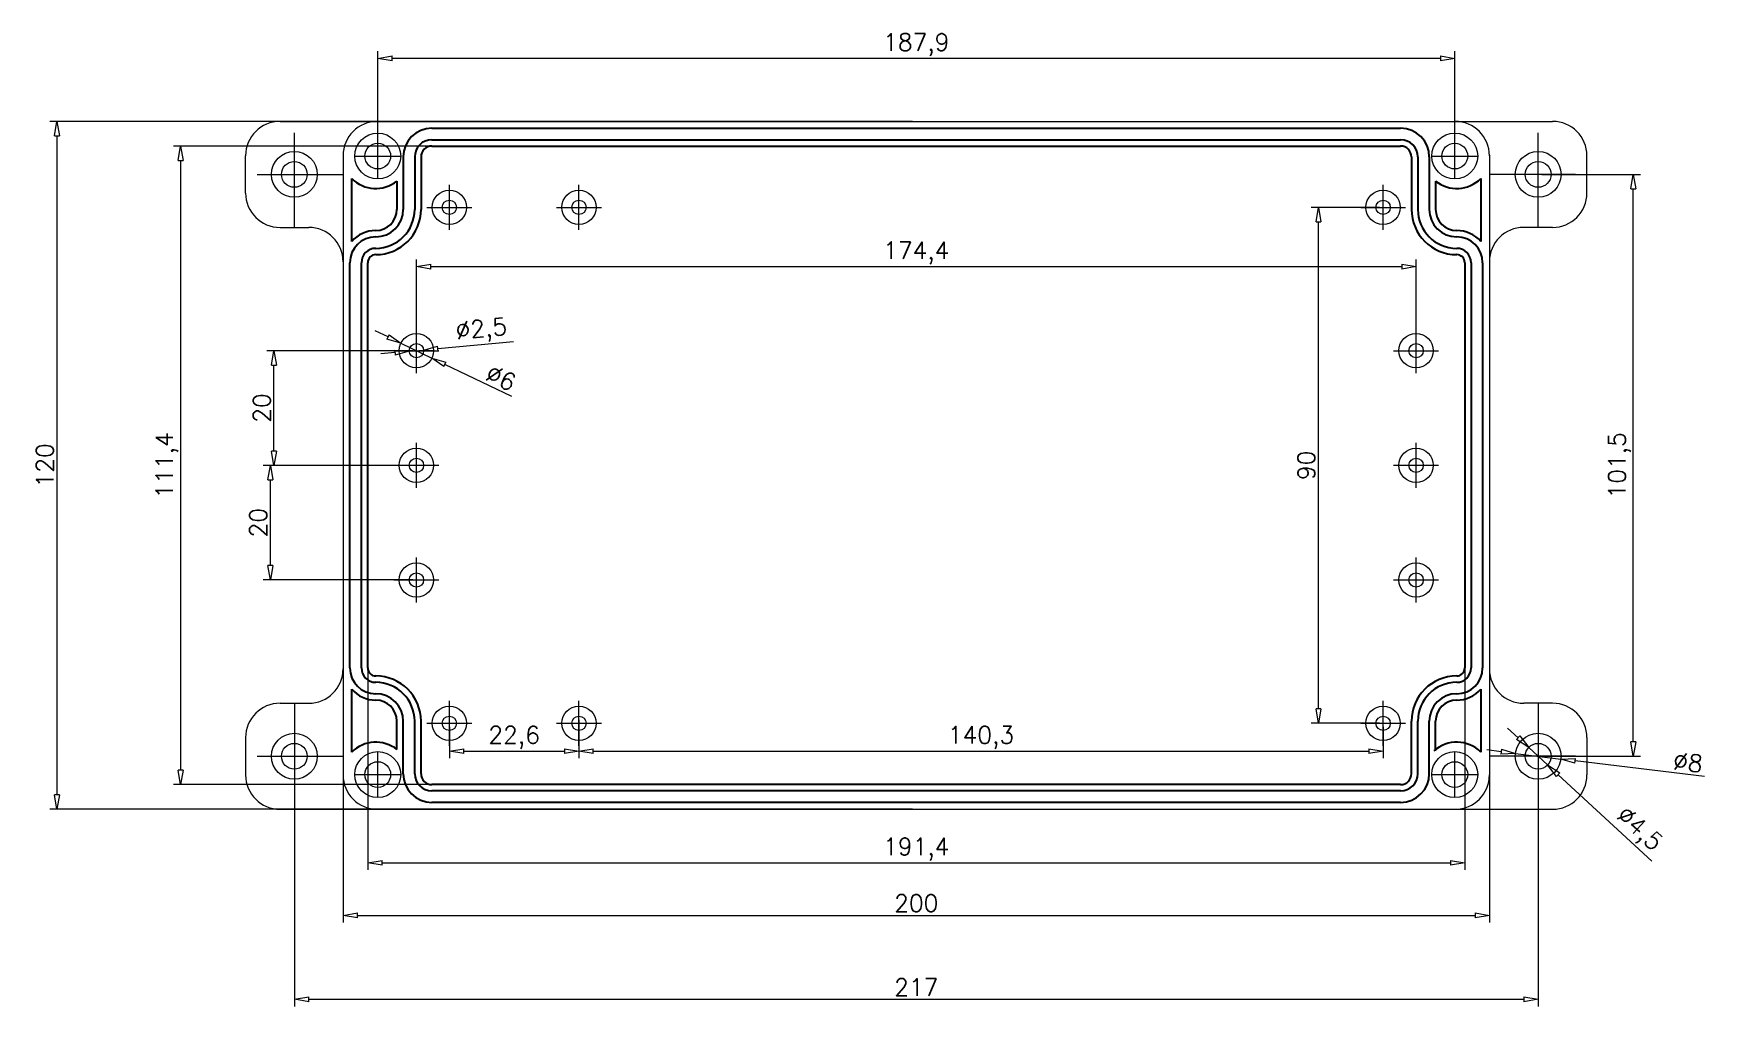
# Model space of a CAD drawing. Header units: millimetres. Extents: x 7705 to 7997, y -940 to -770.
import ezdxf

# ---------------------------------------------------------------- set-up
doc = ezdxf.new("R2010")
doc.units = ezdxf.units.MM
doc.header["$LTSCALE"] = 0.3
doc.layers.get('0').update_dxf_attribs({"lineweight": 30})
doc.layers.add('D', color=3, linetype='Continuous', lineweight=15)
doc.styles.get("Standard").update_dxf_attribs({"font": 'txt.shx'})
doc.dimstyles.new('ISO-25', dxfattribs={"dimtxt": 3, "dimasz": 2.5, "dimexe": 1.25, "dimexo": 0.625, "dimtad": 1, "dimdec": 6, "dimtxsty": 'Standard', "dimblk": 'CLOSEDBLANK', "dimcen": 2.5, "dimazin": 0, "dimtfac": 1, "dimtdec": 6, "dimtmove": 0, "dimatfit": 3, "dimfxl": 1, "dimlwd": 15, "dimlwe": 15, "dimarcsym": 0})

# ---------------------------------------------------------------- blocks, each defined once
blk = doc.blocks.new('_ClosedBlank')
at = {"color": 0, "linetype": 'ByBlock', "lineweight": -2}
for p, q in [((-1, 0.17), (0, 0)), ((-1, 0.17), (-1, -0.17)), ((0, 0), (-1, -0.17))]:
    blk.add_line(p, q, dxfattribs=at)
blk = doc.blocks.new('*D14')
at = {"layer": 'D', "color": 0, "linetype": 'ByBlock', "lineweight": 15, "ltscale": 0.3, "transparency": 16777216}
for p, q in [((7858.73, -785.65), (7708.19, -785.65)), ((7709.44, -788.15), (7709.44, -903.15)), ((7858.73, -905.65), (7708.19, -905.65))]:
    blk.add_line(p, q, dxfattribs=at)
at = {"layer": 'Defpoints', "color": 0, "linetype": 'ByBlock', "ltscale": 0.3, "transparency": 16777216}
for p in [(7859.36, -785.65), (7709.44, -905.65), (7859.36, -905.65)]:
    blk.add_point(p, dxfattribs=at)
at = {"layer": 'D', "color": 0, "linetype": 'ByBlock', "lineweight": 15, "ltscale": 0.3, "transparency": 16777216, "xscale": 2.5, "yscale": 2.5, "zscale": 2.5}
for p, rotation in [((7709.44, -785.65), 90), ((7709.44, -905.65), 270)]:
    blk.add_blockref('_ClosedBlank', p, dxfattribs=dict(at, rotation=rotation))
at = {"layer": 'D', "color": 0, "linetype": 'ByBlock', "ltscale": 0.3, "transparency": 16777216, "insert": (7707.32, -845.65), "char_height": 3, "attachment_point": 5, "rotation": 90}
blk.add_mtext('120', dxfattribs=at)
blk = doc.blocks.new('*D15')
at = {"layer": 'D', "color": 0, "linetype": 'ByBlock', "lineweight": 15, "ltscale": 0.3, "transparency": 16777216}
for p, q in [((7759.36, -846.27), (7759.36, -925.4)), ((7959.36, -846.27), (7959.36, -925.4)), ((7761.86, -924.15), (7956.86, -924.15))]:
    blk.add_line(p, q, dxfattribs=at)
at = {"layer": 'Defpoints', "color": 0, "linetype": 'ByBlock', "ltscale": 0.3, "transparency": 16777216}
for p in [(7759.36, -845.65), (7959.36, -845.65), (7959.36, -924.15)]:
    blk.add_point(p, dxfattribs=at)
at = {"layer": 'D', "color": 0, "linetype": 'ByBlock', "lineweight": 15, "ltscale": 0.3, "transparency": 16777216, "xscale": 2.5, "yscale": 2.5, "zscale": 2.5, "rotation": 180}
blk.add_blockref('_ClosedBlank', (7759.36, -924.15), dxfattribs=at)
at = {"layer": 'D', "color": 0, "linetype": 'ByBlock', "lineweight": 15, "ltscale": 0.3, "transparency": 16777216, "xscale": 2.5, "yscale": 2.5, "zscale": 2.5}
blk.add_blockref('_ClosedBlank', (7959.36, -924.15), dxfattribs=at)
at = {"layer": 'D', "color": 0, "linetype": 'ByBlock', "ltscale": 0.3, "transparency": 16777216, "insert": (7859.36, -922.03), "char_height": 3, "attachment_point": 5}
blk.add_mtext('200', dxfattribs=at)
blk = doc.blocks.new('*D16')
at = {"layer": 'D', "color": 0, "linetype": 'ByBlock', "lineweight": 15, "ltscale": 0.3, "transparency": 16777216}
for p, q in [((7858.73, -789.95), (7729.77, -789.95)), ((7731.02, -792.45), (7731.02, -898.85)), ((7858.73, -901.35), (7729.77, -901.35))]:
    blk.add_line(p, q, dxfattribs=at)
at = {"layer": 'Defpoints', "color": 0, "linetype": 'ByBlock', "ltscale": 0.3, "transparency": 16777216}
for p in [(7859.36, -789.95), (7731.02, -901.35), (7859.36, -901.35)]:
    blk.add_point(p, dxfattribs=at)
at = {"layer": 'D', "color": 0, "linetype": 'ByBlock', "lineweight": 15, "ltscale": 0.3, "transparency": 16777216, "xscale": 2.5, "yscale": 2.5, "zscale": 2.5}
for p, rotation in [((7731.02, -789.95), 90), ((7731.02, -901.35), 270)]:
    blk.add_blockref('_ClosedBlank', p, dxfattribs=dict(at, rotation=rotation))
at = {"layer": 'D', "color": 0, "linetype": 'ByBlock', "ltscale": 0.3, "transparency": 16777216, "insert": (7728.64, -845.65), "char_height": 3, "attachment_point": 5, "rotation": 90}
blk.add_mtext('111,4', dxfattribs=at)
blk = doc.blocks.new('*D17')
at = {"layer": 'D', "color": 0, "linetype": 'ByBlock', "lineweight": 15, "ltscale": 0.3, "transparency": 16777216}
for p, q in [((7763.66, -846.27), (7763.66, -916.23)), ((7955.06, -846.27), (7955.06, -916.23)), ((7766.16, -914.98), (7952.56, -914.98))]:
    blk.add_line(p, q, dxfattribs=at)
at = {"layer": 'Defpoints', "color": 0, "linetype": 'ByBlock', "ltscale": 0.3, "transparency": 16777216}
for p in [(7763.66, -845.65), (7955.06, -845.65), (7955.06, -914.98)]:
    blk.add_point(p, dxfattribs=at)
at = {"layer": 'D', "color": 0, "linetype": 'ByBlock', "lineweight": 15, "ltscale": 0.3, "transparency": 16777216, "xscale": 2.5, "yscale": 2.5, "zscale": 2.5, "rotation": 180}
blk.add_blockref('_ClosedBlank', (7763.66, -914.98), dxfattribs=at)
at = {"layer": 'D', "color": 0, "linetype": 'ByBlock', "lineweight": 15, "ltscale": 0.3, "transparency": 16777216, "xscale": 2.5, "yscale": 2.5, "zscale": 2.5}
blk.add_blockref('_ClosedBlank', (7955.06, -914.98), dxfattribs=at)
at = {"layer": 'D', "color": 0, "linetype": 'ByBlock', "ltscale": 0.3, "transparency": 16777216, "insert": (7859.36, -912.6), "char_height": 3, "attachment_point": 5}
blk.add_mtext('191,4', dxfattribs=at)
blk = doc.blocks.new('*D18')
at = {"layer": 'D', "color": 0, "linetype": 'ByBlock', "lineweight": 15, "ltscale": 0.3, "transparency": 16777216}
for p, q in [((7771.53, -845.65), (7745.43, -845.65)), ((7746.68, -863.15), (7746.68, -848.15)), ((7771.53, -865.65), (7745.43, -865.65))]:
    blk.add_line(p, q, dxfattribs=at)
at = {"layer": 'Defpoints', "color": 0, "linetype": 'ByBlock', "ltscale": 0.3, "transparency": 16777216}
for p in [(7746.68, -845.65), (7772.16, -845.65), (7772.16, -865.65)]:
    blk.add_point(p, dxfattribs=at)
at = {"layer": 'D', "color": 0, "linetype": 'ByBlock', "lineweight": 15, "ltscale": 0.3, "transparency": 16777216, "xscale": 2.5, "yscale": 2.5, "zscale": 2.5}
for p, rotation in [((7746.68, -845.65), 90), ((7746.68, -865.65), 270)]:
    blk.add_blockref('_ClosedBlank', p, dxfattribs=dict(at, rotation=rotation))
at = {"layer": 'D', "color": 0, "linetype": 'ByBlock', "ltscale": 0.3, "transparency": 16777216, "insert": (7744.56, -855.65), "char_height": 3, "attachment_point": 5, "rotation": 90}
blk.add_mtext('20', dxfattribs=at)
blk = doc.blocks.new('*D19')
at = {"layer": 'D', "color": 0, "linetype": 'ByBlock', "lineweight": 15, "ltscale": 0.3, "transparency": 16777216}
for p, q in [((7771.53, -825.65), (7746.05, -825.65)), ((7747.3, -843.15), (7747.3, -828.15)), ((7771.53, -845.65), (7746.05, -845.65))]:
    blk.add_line(p, q, dxfattribs=at)
at = {"layer": 'Defpoints', "color": 0, "linetype": 'ByBlock', "ltscale": 0.3, "transparency": 16777216}
for p in [(7747.3, -825.65), (7772.16, -825.65), (7772.16, -845.65)]:
    blk.add_point(p, dxfattribs=at)
at = {"layer": 'D', "color": 0, "linetype": 'ByBlock', "lineweight": 15, "ltscale": 0.3, "transparency": 16777216, "xscale": 2.5, "yscale": 2.5, "zscale": 2.5}
for p, rotation in [((7747.3, -825.65), 90), ((7747.3, -845.65), 270)]:
    blk.add_blockref('_ClosedBlank', p, dxfattribs=dict(at, rotation=rotation))
at = {"layer": 'D', "color": 0, "linetype": 'ByBlock', "ltscale": 0.3, "transparency": 16777216, "insert": (7745.18, -835.65), "char_height": 3, "attachment_point": 5, "rotation": 90}
blk.add_mtext('20', dxfattribs=at)
blk = doc.blocks.new('*D20')
at = {"layer": 'D', "color": 0, "linetype": 'ByBlock', "lineweight": 15, "ltscale": 0.3, "transparency": 16777216}
for p, q in [((7800.51, -890.02), (7800.51, -896.76)), ((7777.91, -891.27), (7777.91, -896.76)), ((7780.41, -895.51), (7798.01, -895.51))]:
    blk.add_line(p, q, dxfattribs=at)
at = {"layer": 'Defpoints', "color": 0, "linetype": 'ByBlock', "ltscale": 0.3, "transparency": 16777216}
for p in [(7777.91, -890.65), (7800.51, -889.4), (7800.51, -895.51)]:
    blk.add_point(p, dxfattribs=at)
at = {"layer": 'D', "color": 0, "linetype": 'ByBlock', "lineweight": 15, "ltscale": 0.3, "transparency": 16777216, "xscale": 2.5, "yscale": 2.5, "zscale": 2.5, "rotation": 180}
blk.add_blockref('_ClosedBlank', (7777.91, -895.51), dxfattribs=at)
at = {"layer": 'D', "color": 0, "linetype": 'ByBlock', "lineweight": 15, "ltscale": 0.3, "transparency": 16777216, "xscale": 2.5, "yscale": 2.5, "zscale": 2.5}
blk.add_blockref('_ClosedBlank', (7800.51, -895.51), dxfattribs=at)
at = {"layer": 'D', "color": 0, "linetype": 'ByBlock', "ltscale": 0.3, "transparency": 16777216, "insert": (7789.21, -893.13), "char_height": 3, "attachment_point": 5}
blk.add_mtext('22,6', dxfattribs=at)
blk = doc.blocks.new('*D21')
at = {"layer": 'D', "color": 0, "linetype": 'ByBlock', "lineweight": 15, "ltscale": 0.3, "transparency": 16777216}
for p, q in [((7800.51, -891.27), (7800.51, -896.76)), ((7940.81, -891.27), (7940.81, -896.76)), ((7803.01, -895.51), (7938.31, -895.51))]:
    blk.add_line(p, q, dxfattribs=at)
at = {"layer": 'Defpoints', "color": 0, "linetype": 'ByBlock', "ltscale": 0.3, "transparency": 16777216}
for p in [(7800.51, -890.65), (7940.81, -890.65), (7940.81, -895.51)]:
    blk.add_point(p, dxfattribs=at)
at = {"layer": 'D', "color": 0, "linetype": 'ByBlock', "lineweight": 15, "ltscale": 0.3, "transparency": 16777216, "xscale": 2.5, "yscale": 2.5, "zscale": 2.5, "rotation": 180}
blk.add_blockref('_ClosedBlank', (7800.51, -895.51), dxfattribs=at)
at = {"layer": 'D', "color": 0, "linetype": 'ByBlock', "lineweight": 15, "ltscale": 0.3, "transparency": 16777216, "xscale": 2.5, "yscale": 2.5, "zscale": 2.5}
blk.add_blockref('_ClosedBlank', (7940.81, -895.51), dxfattribs=at)
at = {"layer": 'D', "color": 0, "linetype": 'ByBlock', "ltscale": 0.3, "transparency": 16777216, "insert": (7870.66, -893.13), "char_height": 3, "attachment_point": 5}
blk.add_mtext('140,3', dxfattribs=at)
blk = doc.blocks.new('*D22')
at = {"layer": 'D', "color": 0, "linetype": 'ByBlock', "lineweight": 15, "ltscale": 0.3, "transparency": 16777216}
for p, q in [((7772.16, -825.02), (7772.16, -809.73)), ((7774.66, -810.98), (7944.06, -810.98)), ((7946.56, -825.02), (7946.56, -809.73))]:
    blk.add_line(p, q, dxfattribs=at)
at = {"layer": 'Defpoints', "color": 0, "linetype": 'ByBlock', "ltscale": 0.3, "transparency": 16777216}
for p in [(7946.56, -810.98), (7772.16, -825.65), (7946.56, -825.65)]:
    blk.add_point(p, dxfattribs=at)
at = {"layer": 'D', "color": 0, "linetype": 'ByBlock', "lineweight": 15, "ltscale": 0.3, "transparency": 16777216, "xscale": 2.5, "yscale": 2.5, "zscale": 2.5, "rotation": 180}
blk.add_blockref('_ClosedBlank', (7772.16, -810.98), dxfattribs=at)
at = {"layer": 'D', "color": 0, "linetype": 'ByBlock', "lineweight": 15, "ltscale": 0.3, "transparency": 16777216, "xscale": 2.5, "yscale": 2.5, "zscale": 2.5}
blk.add_blockref('_ClosedBlank', (7946.56, -810.98), dxfattribs=at)
at = {"layer": 'D', "color": 0, "linetype": 'ByBlock', "ltscale": 0.3, "transparency": 16777216, "insert": (7859.36, -808.61), "char_height": 3, "attachment_point": 5}
blk.add_mtext('174,4', dxfattribs=at)
blk = doc.blocks.new('*D24')
at = {"layer": 'D', "color": 0, "linetype": 'ByBlock', "lineweight": 15, "ltscale": 0.3, "transparency": 16777216}
for p, q in [((7765.41, -791.07), (7765.41, -773.41)), ((7953.31, -791.07), (7953.31, -773.41)), ((7950.81, -774.66), (7767.91, -774.66))]:
    blk.add_line(p, q, dxfattribs=at)
at = {"layer": 'Defpoints', "color": 0, "linetype": 'ByBlock', "ltscale": 0.3, "transparency": 16777216}
for p in [(7765.41, -774.66), (7765.41, -791.7), (7953.31, -791.7)]:
    blk.add_point(p, dxfattribs=at)
at = {"layer": 'D', "color": 0, "linetype": 'ByBlock', "lineweight": 15, "ltscale": 0.3, "transparency": 16777216, "xscale": 2.5, "yscale": 2.5, "zscale": 2.5, "rotation": 180}
blk.add_blockref('_ClosedBlank', (7765.41, -774.66), dxfattribs=at)
at = {"layer": 'D', "color": 0, "linetype": 'ByBlock', "lineweight": 15, "ltscale": 0.3, "transparency": 16777216, "xscale": 2.5, "yscale": 2.5, "zscale": 2.5}
blk.add_blockref('_ClosedBlank', (7953.31, -774.66), dxfattribs=at)
at = {"layer": 'D', "color": 0, "linetype": 'ByBlock', "ltscale": 0.3, "transparency": 16777216, "insert": (7859.36, -772.28), "char_height": 3, "attachment_point": 5}
blk.add_mtext('187,9', dxfattribs=at)
blk = doc.blocks.new('*D25')
at = {"layer": 'D', "color": 0, "linetype": 'ByBlock', "lineweight": 15, "ltscale": 0.3, "transparency": 16777216}
for p, q in [((7767.2, -823.26), (7764.95, -822.18)), ((7769.45, -824.35), (7774.86, -826.95)), ((7788.8, -833.65), (7777.12, -828.03))]:
    blk.add_line(p, q, dxfattribs=at)
at = {"layer": 'Defpoints', "color": 0, "linetype": 'ByBlock', "ltscale": 0.3, "transparency": 16777216}
for p in [(7769.45, -824.35), (7774.86, -826.95)]:
    blk.add_point(p, dxfattribs=at)
at = {"layer": 'D', "color": 0, "linetype": 'ByBlock', "lineweight": 15, "ltscale": 0.3, "transparency": 16777216, "xscale": 2.5, "yscale": 2.5, "zscale": 2.5}
for p, rotation in [((7769.45, -824.35), 334.3247229418014), ((7774.86, -826.95), 154.3247229418014)]:
    blk.add_blockref('_ClosedBlank', p, dxfattribs=dict(at, rotation=rotation))
at = {"layer": 'D', "color": 0, "linetype": 'ByBlock', "ltscale": 0.3, "transparency": 16777216, "insert": (7786.91, -830.38), "char_height": 3, "attachment_point": 5, "rotation": 334.3247}
blk.add_mtext('∅6', dxfattribs=at)
blk = doc.blocks.new('*D26')
at = {"layer": 'D', "color": 0, "linetype": 'ByBlock', "lineweight": 15, "ltscale": 0.3, "transparency": 16777216}
for p, q in [((7768.42, -825.99), (7765.93, -826.22)), ((7770.91, -825.76), (7773.4, -825.53)), ((7789.09, -824.08), (7775.89, -825.3))]:
    blk.add_line(p, q, dxfattribs=at)
at = {"layer": 'Defpoints', "color": 0, "linetype": 'ByBlock', "ltscale": 0.3, "transparency": 16777216}
for p in [(7770.91, -825.76), (7773.4, -825.53)]:
    blk.add_point(p, dxfattribs=at)
at = {"layer": 'D', "color": 0, "linetype": 'ByBlock', "lineweight": 15, "ltscale": 0.3, "transparency": 16777216, "xscale": 2.5, "yscale": 2.5, "zscale": 2.5}
for p, rotation in [((7770.91, -825.76), 5.272434821620235), ((7773.4, -825.53), 185.2724348216202)]:
    blk.add_blockref('_ClosedBlank', p, dxfattribs=dict(at, rotation=rotation))
at = {"layer": 'D', "color": 0, "linetype": 'ByBlock', "ltscale": 0.3, "transparency": 16777216, "insert": (7783.52, -822.21), "char_height": 3, "attachment_point": 5, "rotation": 5.2724}
blk.add_mtext('∅2,5', dxfattribs=at)
blk = doc.blocks.new('*D27')
at = {"layer": 'D', "color": 0, "linetype": 'ByBlock', "lineweight": 15, "ltscale": 0.3, "transparency": 16777216}
for p, q in [((7961.41, -895.61), (7958.93, -895.3)), ((7963.89, -895.91), (7971.83, -896.88)), ((7996.85, -899.94), (7974.31, -897.19))]:
    blk.add_line(p, q, dxfattribs=at)
at = {"layer": 'Defpoints', "color": 0, "linetype": 'ByBlock', "ltscale": 0.3, "transparency": 16777216}
for p in [(7963.89, -895.91), (7971.83, -896.88)]:
    blk.add_point(p, dxfattribs=at)
at = {"layer": 'D', "color": 0, "linetype": 'ByBlock', "lineweight": 15, "ltscale": 0.3, "transparency": 16777216, "xscale": 2.5, "yscale": 2.5, "zscale": 2.5}
for p, rotation in [((7963.89, -895.91), 353.0211337474457), ((7971.83, -896.88), 173.0211337474457)]:
    blk.add_blockref('_ClosedBlank', p, dxfattribs=dict(at, rotation=rotation))
at = {"layer": 'D', "color": 0, "linetype": 'ByBlock', "ltscale": 0.3, "transparency": 16777216, "insert": (7994.01, -897.46), "char_height": 3, "attachment_point": 5, "rotation": 353.0211}
blk.add_mtext('∅8', dxfattribs=at)
blk = doc.blocks.new('*D28')
at = {"layer": 'D', "color": 0, "linetype": 'ByBlock', "lineweight": 15, "ltscale": 0.3, "transparency": 16777216}
for p, q in [((7964.37, -893.17), (7962.53, -891.47)), ((7966.21, -894.87), (7969.51, -897.92)), ((7987.66, -914.69), (7971.35, -899.62))]:
    blk.add_line(p, q, dxfattribs=at)
at = {"layer": 'Defpoints', "color": 0, "linetype": 'ByBlock', "ltscale": 0.3, "transparency": 16777216}
for p in [(7966.21, -894.87), (7969.51, -897.92)]:
    blk.add_point(p, dxfattribs=at)
at = {"layer": 'D', "color": 0, "linetype": 'ByBlock', "lineweight": 15, "ltscale": 0.3, "transparency": 16777216, "xscale": 2.5, "yscale": 2.5, "zscale": 2.5}
for p, rotation in [((7966.21, -894.87), 317.2546339020109), ((7969.51, -897.92), 137.2546339020109)]:
    blk.add_blockref('_ClosedBlank', p, dxfattribs=dict(at, rotation=rotation))
at = {"layer": 'D', "color": 0, "linetype": 'ByBlock', "ltscale": 0.3, "transparency": 16777216, "insert": (7985.32, -909.3), "char_height": 3, "attachment_point": 5, "rotation": 317.2546}
blk.add_mtext('∅4,5', dxfattribs=at)
blk = doc.blocks.new('*D29')
at = {"layer": 'D', "color": 0, "linetype": 'ByBlock', "lineweight": 15, "ltscale": 0.3, "transparency": 16777216}
for p, q in [((7750.86, -897.02), (7750.86, -940.05)), ((7967.86, -897.02), (7967.86, -940.05)), ((7753.36, -938.8), (7965.36, -938.8))]:
    blk.add_line(p, q, dxfattribs=at)
at = {"layer": 'Defpoints', "color": 0, "linetype": 'ByBlock', "ltscale": 0.3, "transparency": 16777216}
for p in [(7750.86, -896.4), (7967.86, -896.4), (7967.86, -938.8)]:
    blk.add_point(p, dxfattribs=at)
at = {"layer": 'D', "color": 0, "linetype": 'ByBlock', "lineweight": 15, "ltscale": 0.3, "transparency": 16777216, "xscale": 2.5, "yscale": 2.5, "zscale": 2.5, "rotation": 180}
blk.add_blockref('_ClosedBlank', (7750.86, -938.8), dxfattribs=at)
at = {"layer": 'D', "color": 0, "linetype": 'ByBlock', "lineweight": 15, "ltscale": 0.3, "transparency": 16777216, "xscale": 2.5, "yscale": 2.5, "zscale": 2.5}
blk.add_blockref('_ClosedBlank', (7967.86, -938.8), dxfattribs=at)
at = {"layer": 'D', "color": 0, "linetype": 'ByBlock', "ltscale": 0.3, "transparency": 16777216, "insert": (7859.36, -936.68), "char_height": 3, "attachment_point": 5}
blk.add_mtext('217', dxfattribs=at)
blk = doc.blocks.new('*D30')
at = {"layer": 'D', "color": 0, "linetype": 'ByBlock', "lineweight": 15, "ltscale": 0.3, "transparency": 16777216}
for p, q in [((7968.48, -794.9), (7985.7, -794.9)), ((7984.45, -893.9), (7984.45, -797.4)), ((7968.48, -896.4), (7985.7, -896.4))]:
    blk.add_line(p, q, dxfattribs=at)
at = {"layer": 'Defpoints', "color": 0, "linetype": 'ByBlock', "ltscale": 0.3, "transparency": 16777216}
for p in [(7967.86, -794.9), (7984.45, -794.9), (7967.86, -896.4)]:
    blk.add_point(p, dxfattribs=at)
at = {"layer": 'D', "color": 0, "linetype": 'ByBlock', "lineweight": 15, "ltscale": 0.3, "transparency": 16777216, "xscale": 2.5, "yscale": 2.5, "zscale": 2.5}
for p, rotation in [((7984.45, -794.9), 90), ((7984.45, -896.4), 270)]:
    blk.add_blockref('_ClosedBlank', p, dxfattribs=dict(at, rotation=rotation))
at = {"layer": 'D', "color": 0, "linetype": 'ByBlock', "ltscale": 0.3, "transparency": 16777216, "insert": (7982.08, -845.65), "char_height": 3, "attachment_point": 5, "rotation": 90}
blk.add_mtext('101,5', dxfattribs=at)
blk = doc.blocks.new('*D31')
at = {"layer": 'D', "color": 0, "linetype": 'ByBlock', "lineweight": 15, "ltscale": 0.3, "transparency": 16777216}
for p, q in [((7940.18, -800.65), (7928.28, -800.65)), ((7929.53, -888.15), (7929.53, -803.15)), ((7940.18, -890.65), (7928.28, -890.65))]:
    blk.add_line(p, q, dxfattribs=at)
at = {"layer": 'Defpoints', "color": 0, "linetype": 'ByBlock', "ltscale": 0.3, "transparency": 16777216}
for p in [(7929.53, -800.65), (7940.81, -800.65), (7940.81, -890.65)]:
    blk.add_point(p, dxfattribs=at)
at = {"layer": 'D', "color": 0, "linetype": 'ByBlock', "lineweight": 15, "ltscale": 0.3, "transparency": 16777216, "xscale": 2.5, "yscale": 2.5, "zscale": 2.5}
for p, rotation in [((7929.53, -800.65), 90), ((7929.53, -890.65), 270)]:
    blk.add_blockref('_ClosedBlank', p, dxfattribs=dict(at, rotation=rotation))
at = {"layer": 'D', "color": 0, "linetype": 'ByBlock', "ltscale": 0.3, "transparency": 16777216, "insert": (7927.4, -845.65), "char_height": 3, "attachment_point": 5, "rotation": 90}
blk.add_mtext('90', dxfattribs=at)

msp = doc.modelspace()

# ---------------------------------------------------------------- linework, layer by layer
at = {"linetype": 'ByBlock', "ltscale": 0.3}
for p, q in [((7774.8584246, -786.8458282), (7943.8584246, -786.8458282)), ((7774.8584246, -788.8458282), (7943.8584246, -788.8458282)), ((7774.8584246, -789.9458282), (7943.8584246, -789.9458282)), ((7769.8584246, -791.8458282), (7769.8584246, -800.9958282)), ((7771.8584246, -791.8458282), (7771.8584246, -800.9958282)), ((7772.9584246, -791.8458282), (7772.9584246, -800.9958282)), ((7945.7584246, -791.8458282), (7945.7584246, -800.9958282)), ((7946.8584246, -791.8458282), (7946.8584246, -800.9958282)), ((7948.8584246, -791.8458282), (7948.8584246, -800.9958282)), ((7760.8584246, -806.5917764), (7760.8584246, -795.6306853)), ((7768.7584246, -796.0691745), (7768.7584246, -800.9958282)), ((7949.9584246, -796.0691745), (7949.9584246, -800.9958282)), ((7957.8584246, -795.6306853), (7957.8584246, -806.5917764)), ((7760.5584246, -880.9958282), (7760.5584246, -810.2958282)), ((7762.5584246, -880.9958282), (7762.5584246, -810.2958282)), ((7763.6584246, -880.9958282), (7763.6584246, -810.2958282)), ((7955.0584246, -810.2958282), (7955.0584246, -880.9958282)), ((7956.1584246, -810.2958282), (7956.1584246, -880.9958282)), ((7958.1584246, -810.2958282), (7958.1584246, -880.9958282)), ((7760.8584246, -895.6609711), (7760.8584246, -884.69988)), ((7953.6584246, -883.9958282), (7953.6584246, -883.9958282)), ((7957.8584246, -884.69988), (7957.8584246, -895.6609711)), ((7768.7584246, -895.2224819), (7768.7584246, -890.2958282)), ((7769.8584246, -899.4458282), (7769.8584246, -890.2958282)), ((7771.8584246, -899.4458282), (7771.8584246, -890.2958282)), ((7772.9584246, -899.4458282), (7772.9584246, -890.2958282)), ((7945.7584246, -899.4458282), (7945.7584246, -890.2958282)), ((7946.8584246, -899.4458282), (7946.8584246, -890.2958282)), ((7948.8584246, -899.4458282), (7948.8584246, -890.2958282)), ((7949.9584246, -895.4736922), (7949.9584246, -890.2958282)), ((7943.8584246, -901.3458282), (7774.8584246, -901.3458282)), ((7943.8584246, -902.4458282), (7774.8584246, -902.4458282)), ((7943.8584246, -904.4458282), (7774.8584246, -904.4458282))]:
    msp.add_line(p, q, dxfattribs=at)
for centre, radius, start, end in [((7774.8584246, -791.8458282), 5, 90, 180), ((7943.8584246, -791.8458282), 5, 0, 90), ((7774.8584246, -791.8458282), 3, 90, 180), ((7774.8584246, -791.8458282), 1.9, 90, 180), ((7943.8584246, -791.8458282), 3, 0, 90), ((7943.8584246, -791.8458282), 1.9, 0, 90), ((7765.0584246, -791.3458282), 6, 225.572995999, 308.073123323), ((7953.6584246, -791.3458282), 6, 231.926876677, 314.427004001), ((7765.0584246, -800.9958282), 6.8, 270, 0), ((7765.0584246, -800.9958282), 4.8, 270, 0), ((7765.0584246, -800.9958282), 7.9, 270, 0), ((7765.0584246, -800.9958282), 3.7, 270, 0), ((7953.6584246, -800.9958282), 7.9, 180, 270), ((7953.6584246, -800.9958282), 6.8, 180, 270), ((7953.6584246, -800.9958282), 4.8, 180, 270), ((7953.6584246, -800.9958282), 3.7, 180, 270), ((7765.0584246, -810.2958282), 4.5, 90, 180), ((7765.0584246, -810.2958282), 5.6, 90, 138.590377891), ((7953.6584246, -810.2958282), 5.6, 41.409622109, 90), ((7953.6584246, -810.2958282), 4.5, 0, 90), ((7765.0584246, -810.2958282), 2.5, 90, 180), ((7765.0584246, -810.2958282), 1.4, 90, 180), ((7953.6584246, -810.2958282), 2.5, 0, 90), ((7953.6584246, -810.2958282), 1.4, 0, 90), ((7765.0584246, -880.9958282), 4.5, 180, 270), ((7765.0584246, -880.9958282), 2.5, 180, 270), ((7765.0584246, -880.9958282), 1.4, 180, 270), ((7953.6584246, -880.9958282), 4.5, 270, 0), ((7953.6584246, -880.9958282), 2.5, 270, 0), ((7953.6584246, -880.9958282), 1.4, 270, 0), ((7765.0584246, -880.9958282), 5.6, 221.409622109, 270), ((7765.0584246, -890.2958282), 7.9, 0, 90), ((7765.0584246, -890.2958282), 6.8, 0, 90), ((7953.6584246, -890.2958282), 7.9, 90, 180), ((7953.6584246, -890.2958282), 6.8, 90, 180), ((7953.6584246, -880.9958282), 5.6, 270, 318.590377891), ((7765.0584246, -890.2958282), 4.8, 0, 90), ((7765.0584246, -890.2958282), 3.7, 0, 90), ((7953.6584246, -890.2958282), 4.8, 90, 180), ((7953.6584246, -890.2958282), 3.7, 90, 180), ((7765.0584246, -899.9458282), 6, 51.926876677, 134.427004001), ((7953.6584246, -899.9458282), 6, 45.572995999, 131.810314896), ((7774.8584246, -899.4458282), 5, 180, 270), ((7774.8584246, -899.4458282), 3, 180, 270), ((7774.8584246, -899.4458282), 1.9, 180, 270), ((7943.8584246, -899.4458282), 5, 270, 0), ((7943.8584246, -899.4458282), 3, 270, 0), ((7943.8584246, -899.4458282), 1.9, 270, 0)]:
    msp.add_arc(centre, radius, start, end, dxfattribs=at)
at = {"layer": 'D', "color": 0, "linetype": 'ByBlock', "ltscale": 0.3}
for p, q in [((7748.3584246, -785.6458282), (7970.3584246, -785.6458282)), ((7750.8584246, -804.1458282), (7750.8584246, -787.6458282)), ((7967.8584246, -804.1458282), (7967.8584246, -787.6458282)), ((7742.3584246, -798.1458282), (7742.3584246, -791.6458282)), ((7759.3584246, -791.5458282), (7759.3584246, -899.7458282)), ((7959.3584246, -791.5458282), (7959.3584246, -899.7458282)), ((7976.3584246, -798.1458282), (7976.3584246, -791.6458282)), ((7744.3584246, -794.8958282), (7759.3584246, -794.8958282)), ((7974.3584246, -794.8958282), (7959.3584246, -794.8958282)), ((7748.3584246, -804.1458282), (7753.3584246, -804.1458282)), ((7970.3584246, -804.1458282), (7965.3584246, -804.1458282)), ((7748.3584246, -887.1458282), (7753.3584246, -887.1458282)), ((7750.8584246, -887.1458282), (7750.8584246, -903.6458282)), ((7970.3584246, -887.1458282), (7965.3584246, -887.1458282)), ((7967.8584246, -887.1458282), (7967.8584246, -903.6458282)), ((7742.3584246, -893.1458282), (7742.3584246, -899.6458282)), ((7976.3584246, -893.1458282), (7976.3584246, -899.6458282)), ((7744.3584246, -896.3958282), (7759.3584246, -896.3958282)), ((7974.3584246, -896.3958282), (7959.3584246, -896.3958282)), ((7748.3584246, -905.6458282), (7970.3584246, -905.6458282))]:
    msp.add_line(p, q, dxfattribs=at)
at = {"layer": 'D', "color": 0, "linetype": 'ByBlock'}
for p, q in [((7765.4084246, -795.6133282), (7765.4084246, -787.7783282)), ((7765.4084246, -795.6133282), (7765.4084246, -787.7783282)), ((7953.3084246, -795.6133282), (7953.3084246, -787.7783282)), ((7761.4909246, -791.6958282), (7769.3259246, -791.6958282)), ((7761.4909246, -791.6958282), (7769.4084246, -791.6958282)), ((7949.3909246, -791.6958282), (7957.2259246, -791.6958282)), ((7777.9084246, -804.5633282), (7777.9084246, -796.7283282)), ((7800.5084246, -804.5633282), (7800.5084246, -796.7283282)), ((7940.8084246, -804.5633282), (7940.8084246, -796.7283282)), ((7773.9909246, -800.6458282), (7781.8259246, -800.6458282)), ((7796.5909246, -800.6458282), (7804.4259246, -800.6458282)), ((7936.8909246, -800.6458282), (7944.7259246, -800.6458282)), ((7772.1584246, -829.5633282), (7772.1584246, -821.7283282)), ((7946.5584246, -829.5633282), (7946.5584246, -821.7283282)), ((7768.2409246, -825.6458282), (7776.0759246, -825.6458282)), ((7942.6409246, -825.6458282), (7950.4759246, -825.6458282)), ((7772.1584246, -849.5633282), (7772.1584246, -841.7283282)), ((7946.5584246, -849.5633282), (7946.5584246, -841.7283282)), ((7768.2409246, -845.6458282), (7776.0759246, -845.6458282)), ((7942.6409246, -845.6458282), (7950.4759246, -845.6458282)), ((7772.1584246, -869.5633282), (7772.1584246, -861.7283282)), ((7946.5584246, -869.5633282), (7946.5584246, -861.7283282)), ((7768.2409246, -865.6458282), (7776.0759246, -865.6458282)), ((7942.6409246, -865.6458282), (7950.4759246, -865.6458282)), ((7777.9084246, -894.5633282), (7777.9084246, -886.7283282)), ((7800.5084246, -894.5633282), (7800.5084246, -886.7283282)), ((7940.8084246, -894.5633282), (7940.8084246, -886.7283282)), ((7773.9909246, -890.6458282), (7781.8259246, -890.6458282)), ((7796.5909246, -890.6458282), (7804.4259246, -890.6458282)), ((7936.8909246, -890.6458282), (7944.7259246, -890.6458282)), ((7765.4084246, -903.5133282), (7765.4084246, -895.6783282)), ((7953.3084246, -903.5133282), (7953.3084246, -895.6783282)), ((7761.4909246, -899.5958282), (7769.3259246, -899.5958282)), ((7949.3909246, -899.5958282), (7957.2259246, -899.5958282))]:
    msp.add_line(p, q, dxfattribs=at)
at = {"layer": 'D', "color": 0, "linetype": 'ByBlock', "ltscale": 0.3}
for centre, radius in [((7765.4084246, -791.6958282), 4), ((7953.3084246, -791.6958282), 4), ((7750.8584246, -794.8958282), 4), ((7765.4084246, -791.6958282), 2.25), ((7953.3084246, -791.6958282), 2.25), ((7967.8584246, -794.8958282), 4), ((7750.8584246, -794.8958282), 2.25), ((7967.8584246, -794.8958282), 2.25), ((7777.9084246, -800.6458282), 3), ((7777.9084246, -800.6458282), 1.25), ((7800.5084246, -800.6458282), 3), ((7800.5084246, -800.6458282), 1.25), ((7940.8084246, -800.6458282), 3), ((7940.8084246, -800.6458282), 1.25), ((7772.1584246, -825.6458282), 3), ((7946.5584246, -825.6458282), 3), ((7772.1584246, -825.6458282), 1.25), ((7946.5584246, -825.6458282), 1.25), ((7772.1584246, -845.6458282), 3), ((7946.5584246, -845.6458282), 3), ((7772.1584246, -845.6458282), 1.25), ((7946.5584246, -845.6458282), 1.25), ((7772.1584246, -865.6458282), 3), ((7772.1584246, -865.6458282), 1.25), ((7946.5584246, -865.6458282), 3), ((7946.5584246, -865.6458282), 1.25), ((7777.9084246, -890.6458282), 3), ((7800.5084246, -890.6458282), 3), ((7940.8084246, -890.6458282), 3), ((7777.9084246, -890.6458282), 1.25), ((7800.5084246, -890.6458282), 1.25), ((7940.8084246, -890.6458282), 1.25), ((7750.8584246, -896.3958282), 4), ((7967.8584246, -896.3958282), 4), ((7750.8584246, -896.3958282), 2.25), ((7765.4084246, -899.5958282), 4), ((7953.3084246, -899.5958282), 4), ((7967.8584246, -896.3958282), 2.25), ((7765.4084246, -899.5958282), 2.25), ((7953.3084246, -899.5958282), 2.25)]:
    msp.add_circle(centre, radius, dxfattribs=at)
for centre, start, end in [((7748.3584246, -791.6458282), 90, 180), ((7765.3584246, -791.6458282), 90, 180), ((7953.3584246, -791.6458282), 0, 90), ((7970.3584246, -791.6458282), 360, 90), ((7748.3584246, -798.1458282), 180, 270), ((7970.3584246, -798.1458282), 270, 360), ((7753.3584246, -810.1458282), 360, 90), ((7965.3584246, -810.1458282), 90, 180), ((7753.3584246, -881.1458282), 270, 360), ((7965.3584246, -881.1458282), 180, 270), ((7748.3584246, -893.1458282), 90, 180), ((7970.3584246, -893.1458282), 0, 90), ((7748.3584246, -899.6458282), 180, 270), ((7765.3584246, -899.6458282), 180, 270), ((7953.3584246, -899.6458282), 270, 0), ((7970.3584246, -899.6458282), 270, 0)]:
    msp.add_arc(centre, 6, start, end, dxfattribs=at)

# ---------------------------------------------------------------- dimensions: what is measured, and where the dimension line sits
at = {"layer": 'D', "color": 7, "linetype": 'ByBlock', "ltscale": 0.3}
for base, p1, p2, picture, middle in [((7765.4084246, -774.6588464), (7953.3084246, -791.6958282), (7765.4084246, -791.6958282), '*D24', (7859.3584246, -774.6588464)), ((7946.5584246, -810.9840732), (7772.1584246, -825.6458282), (7946.5584246, -825.6458282), '*D22', (7859.3584246, -810.9840732)), ((7800.5084246, -895.5064131), (7777.9084246, -890.6458282), (7800.5084246, -889.3958282), '*D20', (7789.2084246, -895.5064131)), ((7940.8084246, -895.5064131), (7800.5084246, -890.6458282), (7940.8084246, -890.6458282), '*D21', (7870.6584246, -895.5064131))]:
    dim = msp.add_linear_dim(base=base, p1=p1, p2=p2, dimstyle='ISO-25', dxfattribs=at)
    dim.commit()
    dim.dimension.update_dxf_attribs({"geometry": picture, "text_midpoint": middle, "dimtype": 160})
for base, p1, p2, picture, middle in [((7709.4405872, -905.6458282), (7859.3584246, -785.6458282), (7859.3584246, -905.6458282), '*D14', (7707.3155872, -845.6458282)), ((7731.0189126, -901.3458282), (7859.3584246, -789.9458282), (7859.3584246, -901.3458282), '*D16', (7728.6439126, -845.6458282)), ((7984.4528384, -794.8958282), (7967.8584246, -896.3958282), (7967.8584246, -794.8958282), '*D30', (7982.0778384, -845.6458282)), ((7929.525244, -800.6458282), (7940.8084246, -890.6458282), (7940.8084246, -800.6458282), '*D31', (7927.400244, -845.6458282)), ((7747.3008316, -825.6458282), (7772.1584246, -845.6458282), (7772.1584246, -825.6458282), '*D19', (7745.1758316, -835.6458282)), ((7746.6839818, -845.6458282), (7772.1584246, -865.6458282), (7772.1584246, -845.6458282), '*D18', (7744.5589818, -855.6458282))]:
    dim = msp.add_linear_dim(base=base, p1=p1, p2=p2, angle=90, dimstyle='ISO-25', dxfattribs=at)
    dim.commit()
    dim.dimension.update_dxf_attribs({"geometry": picture, "text_midpoint": middle})
dim = msp.add_diameter_dim_2p(p1=(7770.9137133, -825.7606926), p2=(7773.4031359, -825.5309638), dimstyle='ISO-25', dxfattribs=at)
dim.commit()
dim.dimension.update_dxf_attribs({"geometry": '*D26', "text_midpoint": (7783.7342395, -824.5775892)})
for p1, p2, picture, middle in [((7769.4546324, -824.3460175), (7774.8622168, -826.9456389), '*D25', (7785.9843248, -832.2924385)), ((7966.2060754, -894.8686602), (7969.5107737, -897.9229962), '*D28', (7983.708139, -911.0447765)), ((7963.8880604, -895.9098153), (7971.8287887, -896.8818411), '*D27', (7993.7471999, -899.5648774))]:
    dim = msp.add_diameter_dim_2p(p1=p1, p2=p2, dimstyle='ISO-25', dxfattribs=at)
    dim.commit()
    dim.dimension.update_dxf_attribs({"geometry": picture, "text_midpoint": middle, "dimtype": 163})
for base, p1, p2, picture, middle in [((7959.3584246, -924.153744), (7759.3584246, -845.6458282), (7959.3584246, -845.6458282), '*D15', (7859.3584246, -922.028744)), ((7955.0584246, -914.9792375), (7763.6584246, -845.6458282), (7955.0584246, -845.6458282), '*D17', (7859.3584246, -912.6042375)), ((7967.8584246, -938.8043797), (7750.8584246, -896.3958282), (7967.8584246, -896.3958282), '*D29', (7859.3584246, -936.6793797))]:
    dim = msp.add_linear_dim(base=base, p1=p1, p2=p2, dimstyle='ISO-25', dxfattribs=at)
    dim.commit()
    dim.dimension.update_dxf_attribs({"geometry": picture, "text_midpoint": middle})

doc.saveas('drawing.dxf')
